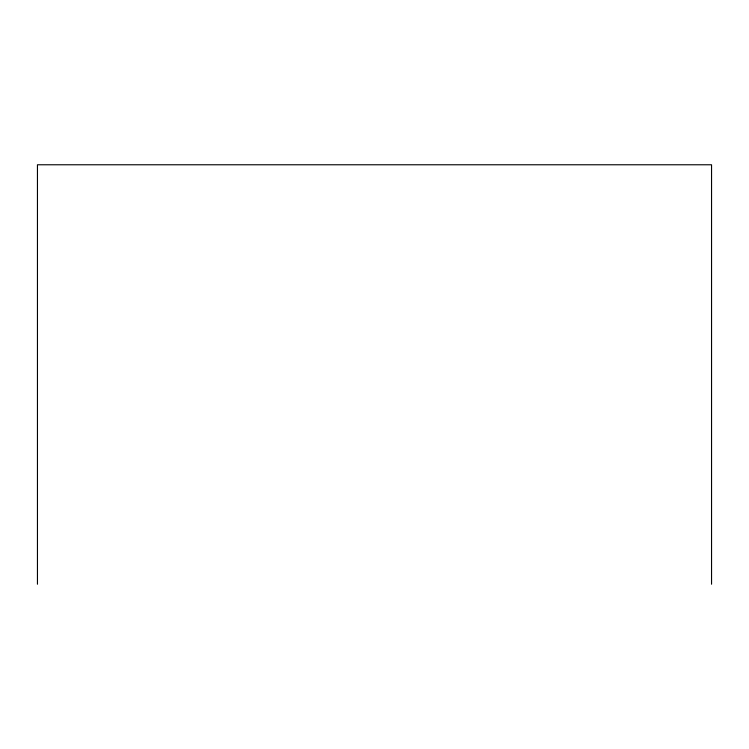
<?xml version="1.0" encoding="UTF-8"?>
<svg xmlns="http://www.w3.org/2000/svg" width="749" height="749" viewBox="0 0 749 749"><rect width="100%" height="100%" fill="white"/><g stroke="black" fill="none" stroke-linecap="round" stroke-linejoin="round"><path stroke-width="1.12" d="M711.55 584.229L711.55 164.771L37.45 164.771L37.45 584.229"/></g></svg>
